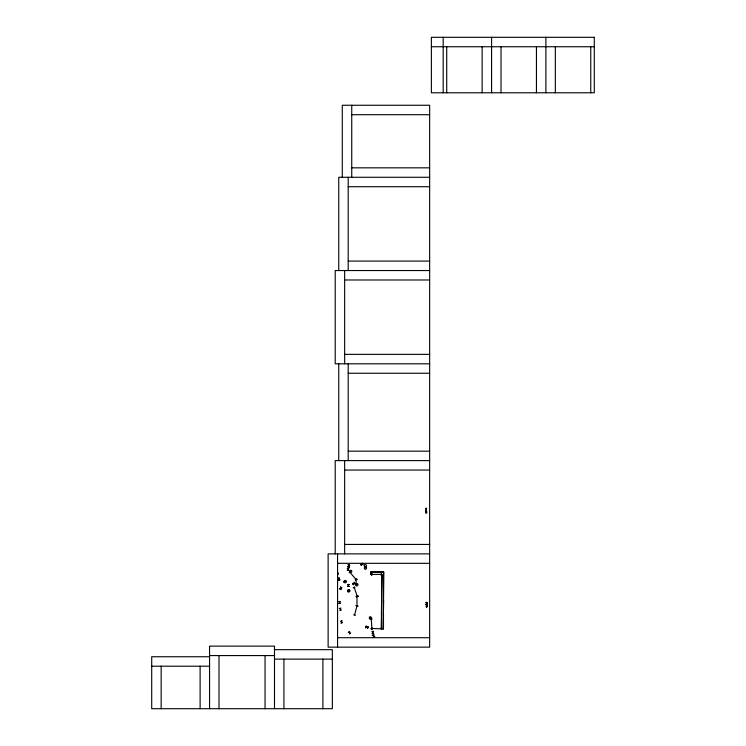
<?xml version="1.0" encoding="UTF-8"?>
<svg xmlns="http://www.w3.org/2000/svg" width="746" height="746" viewBox="0 0 746 746"><rect width="100%" height="100%" fill="white"/><g stroke="black" fill="none" stroke-linecap="round" stroke-linejoin="round"><path stroke-width="1.12" d="M354.648 614.872L356.942 606.013M377.457 572.406L377.952 572.098M337.994 573.059L337.742 574.756L337.919 573.031M370.725 619.087L371.545 618.024A1.1 1.1 0 0 0 369.885 617.063L369.335 618.024M347.524 590.879L348.345 589.797M349.697 591.158C350.592 591.382 347.86 589.704 348.923 589.806M370.398 619.012L372.189 618.966M348.904 565.151L348.596 566.848M353.707 614.788L355.394 615.329M364.44 565.142L364.44 566.242M371.508 618.303L370.995 618.975M425.938 510.432C427.439 510.823 425.462 510.917 425.975 510.339M340.39 587.111L341.966 587.913L340.428 587.037M340.372 589.07L341.146 587.522L340.428 589.098M369.484 617.464L369.885 617.063A1.1 1.1 0 0 0 369.885 618.975A1.1 1.1 0 0 0 371.545 618.024M354.527 583.036L353.231 583.876M350.508 571.613L349.221 572.825L350.573 571.678M355.889 579.353L349.949 572.257M356.728 579.017L355.376 580.164M426.227 509.751L426.218 509.378M364.663 567.212L365.167 566.923M350.014 633.429L349.035 632.021M353.091 583.978L354.546 582.999M353.613 584.733L352.494 583.353L353.604 584.733M355.04 583.689L354.08 582.197L355.068 583.67M425.966 512.819C428.288 511.98 424.418 512.381 426.563 512.362L425.845 512.94L426.777 512.903M426.19 508.707L426.292 509.07M426.47 509.844L425.78 510.264L426.553 509.91M344.615 580.77A1.1 1.1 0 0 1 346.265 581.731A1.1 1.1 0 0 1 344.615 582.682A1.1 1.1 0 0 1 344.615 580.77L345.948 580.947L345.454 580.658M360.672 563.939L361.26 565.608M362.397 563.211L363.078 564.853M344.876 580.658C343.496 580.565 344.549 583.307 344.092 582.02M353.287 587.689L354.956 587.102L353.324 587.783M339.393 578.029L337.677 578.476L339.421 578.113M340.53 610.116L340.213 608.391M381.103 574.411L371.984 574.42M340.81 623.087L342.545 622.705M371.862 628.412L371.284 619.143M356.998 579.4L355.227 579.428L356.998 579.325M356.14 596.259L357.912 596.25M356.14 596.352L357.912 596.343M356.989 596.539L356.998 605.817M356.14 605.938L357.912 605.92M381.253 627.619L381.365 629.391M371.956 628.533L383.556 628.822L381.197 628.822L381.775 600.204M431.375 46.746L594.292 46.746M351.739 114.707L429.649 114.707M351.739 167.831L429.649 167.831M429.649 177.278L338.749 177.278L338.749 270.537M348.195 186.714L429.649 186.714M348.195 261.091L429.649 261.091M429.649 270.537L335.206 270.537L335.206 363.806L429.649 363.806M344.652 279.983L429.649 279.983M344.652 354.359L429.649 354.359M348.195 373.252L429.649 373.252M348.195 451.171L429.649 451.171M429.649 460.608L335.206 460.608L335.206 553.877M344.652 470.055L429.649 470.055M344.652 544.431L429.649 544.431M429.649 553.877L328.128 553.877L328.128 647.146L429.649 647.146L429.649 105.261L342.293 105.261L342.293 177.278M337.565 563.323L429.649 563.323M348.102 568.396L348.102 570.149L348.121 568.433M347.188 570.27L348.951 570.27M338.656 601.518L340.428 601.518M339.505 601.537L339.505 603.272L339.57 601.518M337.565 637.699L429.649 637.699M274.491 649.673L332.343 649.673L332.343 708.7L151.708 708.7L151.708 656.75L209.561 656.75M209.561 655.575L274.491 655.575M274.491 659.119L332.343 659.119M151.708 666.197L209.561 666.197M366.081 626.929L367.722 627.442M365.111 566.764L364.85 566.652A1.11 1.11 0 0 1 364.85 564.731A1.11 1.11 0 0 1 366.51 565.692A1.11 1.11 0 0 1 364.85 566.652M373.121 635.107L373.914 636.627M349.417 590.095L349.697 590.59M349.678 631.48L348.214 632.477M350.751 632.888L349.398 634.044M426.815 602.647L426.386 603.15L426.964 602.684M354.201 587.484L357.287 596.418M338.609 578.337L339.048 580.024M341.025 608.111L339.29 608.494M341.444 610.032L339.7 610.321M356.159 579.465L356.14 584.165M342.255 620.952L340.512 621.241M590.748 46.746L590.748 92.784M555.332 46.746L555.332 92.784M545.885 37.3L545.885 92.784M536.439 46.746L536.439 92.784M501.023 46.746L501.023 92.784M491.577 37.3L491.577 92.784M482.13 46.746L482.13 92.784M446.714 46.746L446.714 92.784M443.18 37.3L443.18 92.784M383.649 572.079L370.687 572.079L383.826 572.079L383.313 614.583M383.649 600.418L383.136 628.747M383.481 572.079L383.481 600.418M383.481 614.583L383.481 628.747M381.607 600.204L381.924 574.271L381.43 614.368M381.607 614.368L381.607 628.533M373.643 631.405L371.872 631.405M373.643 633.27L371.872 633.373M351.739 105.261L351.739 177.278M348.951 568.396L347.188 568.303M348.195 177.278L348.195 270.537M348.195 363.806L348.195 460.608M344.652 270.537L344.652 363.806M344.652 460.608L344.652 553.877M338.749 363.806L338.749 460.608M337.565 553.877L337.565 647.146M322.897 659.119L322.897 708.7M283.937 659.119L283.937 708.7M274.491 708.7L274.491 646.129L209.561 646.129L209.561 708.7M265.044 655.575L265.044 708.7M219.007 655.575L219.007 708.7M200.114 666.197L200.114 708.7M161.155 666.197L161.155 708.7M426.115 604.67L427.066 604.903L426.115 604.67M348.979 565.16L348.578 566.848L349.007 565.151M427.038 603.542L426.302 603.598L427.038 603.542M427.048 604.064L426.143 604.307L427.048 604.064M426.022 511.747L426.749 511.859L426.031 511.691M426.386 605.789L427.122 605.901L426.404 605.733M426.115 511.775L426.647 511.84L426.115 511.775M426.488 605.808L427.01 605.92L426.516 605.743M347.655 566.652L349.352 567.165L347.655 566.652M348.102 564.834L349.799 565.347L348.102 564.843M356.187 605.528L357.875 606.078L356.187 605.538M366.165 626.081L365.81 627.824L366.165 626.081M367.974 626.556L367.619 628.3L367.974 626.556M367.731 627.367L366.062 626.938L367.722 627.386M339.598 588.706L341.136 589.582L339.589 588.734M362.659 564.116L361.055 564.778L362.668 564.116M373.783 634.566L372.301 635.536L373.783 634.566M374.725 636.198L373.233 637.159L374.716 636.189M427.122 606.414L426.33 606.862C428.614 606.815 424.726 607.244 426.926 606.405L426.18 606.312L427.122 606.414M358.155 596.119L356.523 596.819L358.155 596.119M339.878 579.838L338.19 580.379L339.878 579.819M341.454 621.082L341.631 622.826L341.435 621.092M372.795 628.524L371.032 628.747L372.795 628.524M426.609 508.334L425.64 508.492L426.609 508.334M426.973 602.376L426.003 602.526L426.973 602.376M371.806 573.571L371.713 575.343L371.788 573.571M381.383 573.571L381.299 575.343L381.383 573.571M356.998 584.183L355.227 584.286L356.998 584.183M371.769 627.619L371.769 629.391L371.769 627.619M594.292 37.3L431.375 37.3L431.375 92.784L594.292 92.784L594.292 37.3M371.135 572.173L370.79 574.532L371.135 572.173M349.268 584.51L347.496 584.51L349.268 584.603M349.268 586.384L347.496 586.375L349.268 586.477M340.428 603.29L338.656 603.383L340.428 603.29M372.786 631.517L372.73 633.251L372.804 631.536M348.429 584.64L348.41 586.356L348.345 584.622M348.084 591.83A1.1 1.1 0 0 0 349.734 590.879A1.1 1.1 0 0 0 348.084 589.927A1.1 1.1 0 0 0 348.084 591.83M364.906 568.965A1.1 1.1 0 0 0 366.556 568.004A1.1 1.1 0 0 0 364.906 567.044A1.1 1.1 0 0 0 364.906 568.965M356.28 585.713A1.11 1.11 0 0 0 357.94 584.752A1.11 1.11 0 0 0 356.28 583.792A1.11 1.11 0 0 0 356.28 585.713M350.163 572.341A1.1 1.1 0 0 0 351.823 571.389A1.1 1.1 0 0 0 350.163 570.429A1.1 1.1 0 0 0 350.163 572.341"/></g></svg>
